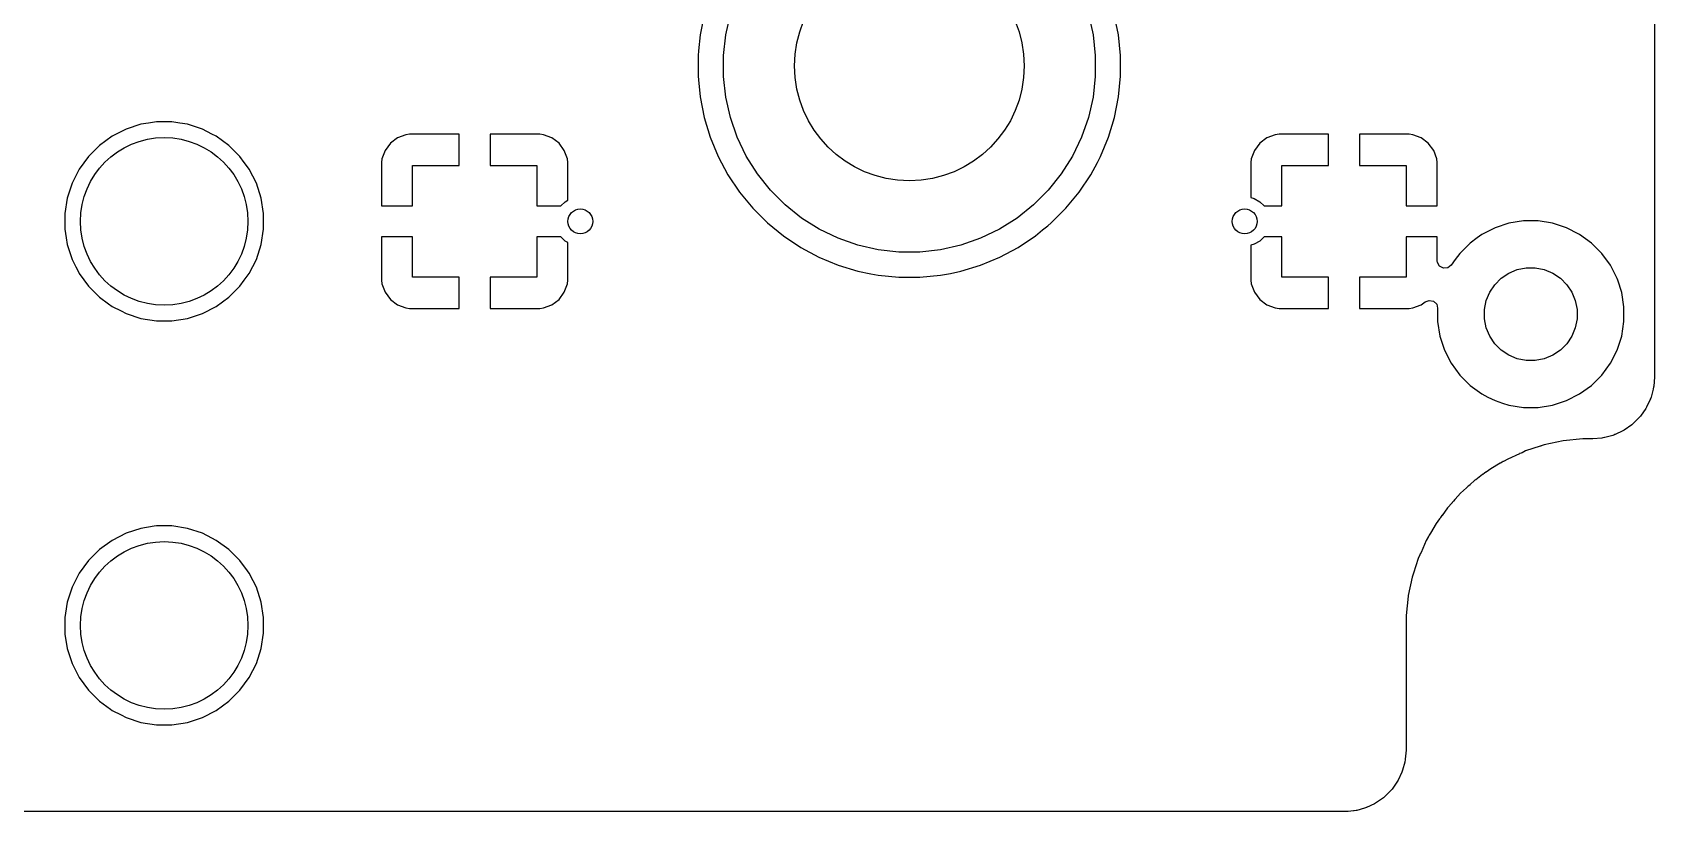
# Model space of a CAD drawing. Extents: x 0.71 to 7.56, y -5.16 to -0.79.
# Drawn here: x 6.531 to 7.559, y -5.157 to -4.664 of the extents above; entities that cross this region are included whole.
import ezdxf

# ---------------------------------------------------------------- set-up
doc = ezdxf.new("R2010")
doc.units = 0
doc.header["$MEASUREMENT"] = 0
doc.layers.add('BLACK', color=7, linetype='CONTINUOUS')

msp = doc.modelspace()

# ---------------------------------------------------------------- linework, layer by layer
at = {"layer": 'BLACK', "linetype": 'CONTINUOUS'}
for p, q in [((7.559, -1.0632), (7.559, -4.8817)), ((6.9566, -4.6525), (6.954, -4.6654)), ((6.9702, -4.6653), (6.9731, -4.6523)), ((7.2001, -4.6523), (7.2031, -4.6653)), ((7.2192, -4.6654), (7.2178, -4.6583)), ((6.954, -4.6654), (6.953, -4.6755)), ((6.954, -4.6654), (6.954, -4.6654)), ((6.9687, -4.6784), (6.9702, -4.6653)), ((7.2031, -4.6653), (7.2045, -4.6784)), ((7.2205, -4.6785), (7.2192, -4.6654)), ((6.953, -4.6755), (6.9527, -4.6785)), ((6.9527, -4.6785), (6.9527, -4.6916)), ((6.9687, -4.6917), (6.9687, -4.6784)), ((7.2045, -4.6784), (7.2045, -4.6917)), ((7.2205, -4.6916), (7.2205, -4.6785)), ((6.9527, -4.6916), (6.953, -4.6938)), ((6.953, -4.6938), (6.954, -4.7047)), ((6.9702, -4.7048), (6.9687, -4.6917)), ((7.2045, -4.6917), (7.2031, -4.7048)), ((7.2192, -4.7047), (7.2205, -4.6916)), ((6.954, -4.7047), (6.954, -4.7047)), ((6.954, -4.7047), (6.9566, -4.7176)), ((6.9731, -4.7177), (6.9702, -4.7048)), ((7.2031, -4.7048), (7.2001, -4.7177)), ((7.2179, -4.7111), (7.2192, -4.7047)), ((6.9566, -4.7176), (6.9566, -4.7176)), ((6.9566, -4.7176), (6.9604, -4.7302)), ((6.9775, -4.7302), (6.9731, -4.7177)), ((7.2001, -4.7177), (7.1957, -4.7302)), ((7.2128, -4.7302), (7.2166, -4.7176)), ((7.2166, -4.7176), (7.2179, -4.7111)), ((7.2166, -4.7176), (7.2166, -4.7176)), ((7.2166, -4.7176), (7.2166, -4.7176)), ((6.5811, -4.7296), (6.5731, -4.7354)), ((6.59, -4.7251), (6.5811, -4.7296)), ((6.5994, -4.722), (6.59, -4.7251)), ((6.6043, -4.7212), (6.5994, -4.722)), ((6.6092, -4.7205), (6.6043, -4.7212)), ((6.6191, -4.7205), (6.6092, -4.7205)), ((6.6241, -4.7212), (6.6191, -4.7205)), ((6.6289, -4.722), (6.6241, -4.7212)), ((6.6384, -4.7251), (6.6289, -4.722)), ((6.6444, -4.7282), (6.6384, -4.7251)), ((6.6472, -4.7296), (6.6444, -4.7282)), ((6.6552, -4.7354), (6.6472, -4.7296)), ((6.6472, -4.7296), (6.6472, -4.7296)), ((6.6472, -4.7296), (6.6472, -4.7296)), ((6.7674, -4.7286), (6.7621, -4.7306)), ((6.7698, -4.7283), (6.7674, -4.7286)), ((6.7674, -4.7286), (6.7674, -4.7286)), ((6.8012, -4.7283), (6.7698, -4.7283)), ((6.8012, -4.748), (6.8012, -4.7283)), ((6.8523, -4.7283), (6.8209, -4.7283)), ((6.8209, -4.7283), (6.8209, -4.748)), ((6.8546, -4.7286), (6.8523, -4.7283)), ((6.8599, -4.7306), (6.8546, -4.7286)), ((6.8546, -4.7286), (6.8546, -4.7286)), ((6.9604, -4.7302), (6.9654, -4.7423)), ((6.9832, -4.7422), (6.9775, -4.7302)), ((7.1957, -4.7302), (7.19, -4.7422)), ((7.2078, -4.7423), (7.2128, -4.7302)), ((7.3186, -4.7286), (7.3133, -4.7306)), ((7.321, -4.7283), (7.3186, -4.7286)), ((7.3186, -4.7286), (7.3186, -4.7286)), ((7.3524, -4.7283), (7.321, -4.7283)), ((7.3524, -4.748), (7.3524, -4.7283)), ((7.4035, -4.7283), (7.372, -4.7283)), ((7.372, -4.7283), (7.372, -4.748)), ((7.4058, -4.7286), (7.4035, -4.7283)), ((7.4111, -4.7306), (7.4058, -4.7286)), ((7.4058, -4.7286), (7.4058, -4.7286)), ((6.5731, -4.7354), (6.5661, -4.7424)), ((6.5731, -4.7354), (6.5731, -4.7354)), ((6.6622, -4.7424), (6.6552, -4.7354)), ((6.6552, -4.7354), (6.6552, -4.7354)), ((6.7542, -4.7385), (6.7522, -4.7438)), ((6.7576, -4.734), (6.7542, -4.7385)), ((6.7542, -4.7385), (6.7542, -4.7385)), ((6.7621, -4.7306), (6.7576, -4.734)), ((6.7576, -4.734), (6.7576, -4.734)), ((6.7621, -4.7306), (6.7621, -4.7306)), ((6.8645, -4.734), (6.8599, -4.7306)), ((6.8599, -4.7306), (6.8599, -4.7306)), ((6.8678, -4.7385), (6.8645, -4.734)), ((6.8645, -4.734), (6.8645, -4.734)), ((6.8698, -4.7438), (6.8678, -4.7385)), ((6.8678, -4.7385), (6.8678, -4.7385)), ((7.3054, -4.7385), (7.3034, -4.7438)), ((7.3088, -4.734), (7.3054, -4.7385)), ((7.3054, -4.7385), (7.3054, -4.7385)), ((7.3133, -4.7306), (7.3088, -4.734)), ((7.3088, -4.734), (7.3088, -4.734)), ((7.3133, -4.7306), (7.3133, -4.7306)), ((7.4156, -4.734), (7.4111, -4.7306)), ((7.4111, -4.7306), (7.4111, -4.7306)), ((7.419, -4.7385), (7.4156, -4.734)), ((7.4156, -4.734), (7.4156, -4.734)), ((7.421, -4.7438), (7.419, -4.7385)), ((7.419, -4.7385), (7.419, -4.7385)), ((6.5603, -4.7504), (6.5558, -4.7593)), ((6.5661, -4.7424), (6.5603, -4.7504)), ((6.5661, -4.7424), (6.5661, -4.7424)), ((6.6649, -4.7461), (6.6622, -4.7424)), ((6.6622, -4.7424), (6.6622, -4.7424)), ((6.6669, -4.7489), (6.6649, -4.7461)), ((6.6681, -4.7504), (6.6669, -4.7489)), ((6.6669, -4.7489), (6.6669, -4.7489)), ((6.6726, -4.7593), (6.6681, -4.7504)), ((6.7522, -4.7438), (6.752, -4.7461)), ((6.752, -4.7461), (6.752, -4.7736)), ((6.7522, -4.7438), (6.7522, -4.7438)), ((6.7717, -4.7736), (6.7717, -4.748)), ((6.7717, -4.748), (6.8012, -4.748)), ((6.8209, -4.748), (6.8504, -4.748)), ((6.8504, -4.748), (6.8504, -4.7736)), ((6.8701, -4.7461), (6.8698, -4.7438)), ((6.8698, -4.7438), (6.8698, -4.7438)), ((6.8701, -4.77), (6.8701, -4.7461)), ((6.8701, -4.7461), (6.8701, -4.7461)), ((6.9654, -4.7423), (6.9654, -4.7423)), ((6.9654, -4.7423), (6.9716, -4.7539)), ((6.9903, -4.7534), (6.9832, -4.7422)), ((7.19, -4.7422), (7.1829, -4.7534)), ((7.2016, -4.7539), (7.2058, -4.7461)), ((7.2058, -4.7461), (7.2078, -4.7423)), ((7.3034, -4.7438), (7.3031, -4.7461)), ((7.3031, -4.7461), (7.3031, -4.7684)), ((7.3034, -4.7438), (7.3034, -4.7438)), ((7.3228, -4.7736), (7.3228, -4.748)), ((7.3228, -4.748), (7.3524, -4.748)), ((7.372, -4.748), (7.4016, -4.748)), ((7.4016, -4.748), (7.4016, -4.7736)), ((7.4213, -4.7461), (7.421, -4.7438)), ((7.421, -4.7438), (7.421, -4.7438)), ((7.4213, -4.7736), (7.4213, -4.7461)), ((7.4213, -4.7461), (7.4213, -4.7461)), ((6.5558, -4.7593), (6.554, -4.7649)), ((6.6756, -4.7687), (6.6726, -4.7593)), ((6.6726, -4.7593), (6.6726, -4.7593)), ((6.6726, -4.7593), (6.6726, -4.7593)), ((6.9716, -4.7539), (6.9716, -4.7539)), ((6.9716, -4.7539), (6.979, -4.7649)), ((6.9985, -4.7637), (6.9903, -4.7534)), ((7.1829, -4.7534), (7.1747, -4.7637)), ((7.1943, -4.7649), (7.2016, -4.7539)), ((6.5527, -4.7687), (6.5512, -4.7785)), ((6.554, -4.7649), (6.5527, -4.7687)), ((6.6772, -4.7785), (6.6756, -4.7687)), ((6.8657, -4.7736), (6.8684, -4.771)), ((6.8684, -4.771), (6.8701, -4.77)), ((6.979, -4.7649), (6.979, -4.7649)), ((6.979, -4.7649), (6.9873, -4.7751)), ((7.0079, -4.7731), (6.9985, -4.7637)), ((7.1747, -4.7637), (7.1653, -4.7731)), ((7.1859, -4.7751), (7.1943, -4.7649)), ((7.3031, -4.7684), (7.3052, -4.7689)), ((7.3052, -4.7689), (7.3088, -4.771)), ((7.3088, -4.771), (7.3115, -4.7736)), ((6.5512, -4.7785), (6.5512, -4.7884)), ((6.6772, -4.7884), (6.6772, -4.7785)), ((6.752, -4.7736), (6.7717, -4.7736)), ((6.8504, -4.7736), (6.8657, -4.7736)), ((6.9873, -4.7751), (6.9966, -4.7844)), ((7.0183, -4.7814), (7.0079, -4.7731)), ((7.0295, -4.7884), (7.0183, -4.7814)), ((7.155, -4.7814), (7.1437, -4.7884)), ((7.1653, -4.7731), (7.155, -4.7814)), ((7.1766, -4.7844), (7.1859, -4.7751)), ((7.3115, -4.7736), (7.3228, -4.7736)), ((7.4016, -4.7736), (7.4213, -4.7736)), ((6.5512, -4.7884), (6.552, -4.7939)), ((6.6756, -4.7982), (6.6772, -4.7884)), ((6.9966, -4.7844), (6.9966, -4.7844)), ((6.9966, -4.7844), (6.9966, -4.7844)), ((6.9966, -4.7844), (7.0068, -4.7927)), ((7.0414, -4.7942), (7.0295, -4.7884)), ((7.1437, -4.7884), (7.1318, -4.7942)), ((7.1665, -4.7927), (7.1711, -4.7889)), ((7.1711, -4.7889), (7.1728, -4.7875)), ((7.1728, -4.7875), (7.1744, -4.7862)), ((7.1744, -4.7862), (7.1766, -4.7844)), ((7.4496, -4.7918), (7.4466, -4.7939)), ((7.4579, -4.7876), (7.4496, -4.7918)), ((7.4667, -4.7847), (7.4579, -4.7876)), ((7.4759, -4.7832), (7.4667, -4.7847)), ((7.4852, -4.7832), (7.4759, -4.7832)), ((7.4759, -4.7832), (7.4759, -4.7832)), ((7.4944, -4.7847), (7.4852, -4.7832)), ((7.4852, -4.7832), (7.4852, -4.7832)), ((7.5032, -4.7876), (7.4944, -4.7847)), ((7.511, -4.7915), (7.5032, -4.7876)), ((7.5115, -4.7918), (7.511, -4.7915)), ((7.519, -4.7972), (7.5115, -4.7918)), ((6.552, -4.7939), (6.5527, -4.7982)), ((6.5527, -4.7982), (6.5558, -4.8077)), ((6.6726, -4.8077), (6.6756, -4.7982)), ((6.7717, -4.7933), (6.752, -4.7933)), ((6.752, -4.7933), (6.752, -4.8208)), ((6.7717, -4.8189), (6.7717, -4.7933)), ((6.8657, -4.7933), (6.8504, -4.7933)), ((6.8504, -4.7933), (6.8504, -4.8189)), ((6.8684, -4.796), (6.8657, -4.7933)), ((6.8701, -4.7969), (6.8684, -4.796)), ((6.8701, -4.8208), (6.8701, -4.7969)), ((7.0068, -4.7927), (7.0177, -4.8)), ((7.0177, -4.8), (7.0177, -4.8)), ((7.0177, -4.8), (7.0177, -4.8)), ((7.0177, -4.8), (7.0293, -4.8062)), ((7.0539, -4.7985), (7.0414, -4.7942)), ((7.0668, -4.8015), (7.0539, -4.7985)), ((7.08, -4.803), (7.0668, -4.8015)), ((7.1064, -4.8015), (7.0932, -4.803)), ((7.1193, -4.7985), (7.1064, -4.8015)), ((7.1318, -4.7942), (7.1193, -4.7985)), ((7.1439, -4.8062), (7.1555, -4.8)), ((7.1555, -4.8), (7.1665, -4.7927)), ((7.3052, -4.798), (7.3031, -4.7986)), ((7.3031, -4.7986), (7.3031, -4.8208)), ((7.3088, -4.796), (7.3052, -4.798)), ((7.3115, -4.7933), (7.3088, -4.796)), ((7.3228, -4.7933), (7.3115, -4.7933)), ((7.3228, -4.8189), (7.3228, -4.7933)), ((7.4213, -4.7933), (7.4016, -4.7933)), ((7.4016, -4.7933), (7.4016, -4.8189)), ((7.4213, -4.8084), (7.4213, -4.7933)), ((7.4421, -4.7972), (7.4355, -4.8038)), ((7.4466, -4.7939), (7.4421, -4.7972)), ((7.4421, -4.7972), (7.4421, -4.7972)), ((7.4421, -4.7972), (7.4421, -4.7972)), ((7.5256, -4.8038), (7.519, -4.7972)), ((6.5558, -4.8077), (6.5581, -4.8122)), ((6.5581, -4.8122), (6.5596, -4.8151)), ((6.6681, -4.8165), (6.6726, -4.8077)), ((7.0293, -4.8062), (7.0293, -4.8062)), ((7.0293, -4.8062), (7.0293, -4.8062)), ((7.0293, -4.8062), (7.0415, -4.8112)), ((7.0415, -4.8112), (7.054, -4.8151)), ((7.0932, -4.803), (7.08, -4.803)), ((7.1192, -4.8151), (7.1318, -4.8112)), ((7.1318, -4.8112), (7.1439, -4.8062)), ((7.4214, -4.8095), (7.4213, -4.8084)), ((7.4227, -4.8119), (7.4214, -4.8095)), ((7.4252, -4.8131), (7.4227, -4.8119)), ((7.4301, -4.8112), (7.4279, -4.8129)), ((7.4327, -4.8077), (7.4301, -4.8112)), ((7.4355, -4.8038), (7.4327, -4.8077)), ((7.4355, -4.8038), (7.4355, -4.8038)), ((7.4355, -4.8038), (7.4355, -4.8038)), ((7.5311, -4.8113), (7.5256, -4.8038)), ((7.533, -4.8151), (7.5311, -4.8113)), ((6.5596, -4.8151), (6.5603, -4.8165)), ((6.5603, -4.8165), (6.5661, -4.8245)), ((6.6622, -4.8245), (6.6649, -4.8208)), ((6.6649, -4.8208), (6.6681, -4.8165)), ((6.752, -4.8208), (6.7522, -4.8231)), ((6.8012, -4.8189), (6.7717, -4.8189)), ((6.8012, -4.8386), (6.8012, -4.8189)), ((6.8504, -4.8189), (6.8209, -4.8189)), ((6.8209, -4.8189), (6.8209, -4.8386)), ((6.8698, -4.8231), (6.8701, -4.8208)), ((6.8701, -4.8208), (6.8701, -4.8208)), ((7.054, -4.8151), (7.054, -4.8151)), ((7.054, -4.8151), (7.054, -4.8151)), ((7.054, -4.8151), (7.054, -4.8151)), ((7.054, -4.8151), (7.0621, -4.8167)), ((7.0621, -4.8167), (7.0669, -4.8176)), ((7.0669, -4.8176), (7.08, -4.8189)), ((7.08, -4.8189), (7.08, -4.8189)), ((7.08, -4.8189), (7.0932, -4.8189)), ((7.0932, -4.8189), (7.1063, -4.8176)), ((7.0932, -4.8189), (7.0932, -4.8189)), ((7.1063, -4.8176), (7.1127, -4.8164)), ((7.1127, -4.8164), (7.1192, -4.8151)), ((7.1192, -4.8151), (7.1192, -4.8151)), ((7.1192, -4.8151), (7.1192, -4.8151)), ((7.1192, -4.8151), (7.1192, -4.8151)), ((7.3031, -4.8208), (7.3034, -4.8231)), ((7.3524, -4.8189), (7.3228, -4.8189)), ((7.3524, -4.8386), (7.3524, -4.8189)), ((7.4016, -4.8189), (7.372, -4.8189)), ((7.372, -4.8189), (7.372, -4.8386)), ((7.4279, -4.8129), (7.4252, -4.8131)), ((7.4577, -4.8236), (7.4618, -4.8195)), ((7.4618, -4.8195), (7.4666, -4.8163)), ((7.4666, -4.8163), (7.472, -4.814)), ((7.472, -4.814), (7.4776, -4.8129)), ((7.4776, -4.8129), (7.4834, -4.8129)), ((7.4834, -4.8129), (7.4891, -4.814)), ((7.4891, -4.814), (7.4945, -4.8163)), ((7.4945, -4.8163), (7.4993, -4.8195)), ((7.4993, -4.8195), (7.5034, -4.8236)), ((7.5353, -4.8196), (7.533, -4.8151)), ((7.5357, -4.8208), (7.5353, -4.8196)), ((7.5353, -4.8196), (7.5353, -4.8196)), ((7.5353, -4.8196), (7.5353, -4.8196)), ((7.5382, -4.8285), (7.5357, -4.8208)), ((6.5661, -4.8245), (6.5661, -4.8245)), ((6.5661, -4.8245), (6.5731, -4.8315)), ((6.5731, -4.8315), (6.5731, -4.8315)), ((6.5731, -4.8315), (6.5788, -4.8357)), ((6.6472, -4.8374), (6.6552, -4.8315)), ((6.6552, -4.8315), (6.6622, -4.8245)), ((6.7522, -4.8231), (6.7522, -4.8231)), ((6.7522, -4.8231), (6.7542, -4.8284)), ((6.7542, -4.8284), (6.7542, -4.8284)), ((6.7542, -4.8284), (6.7576, -4.833)), ((6.7576, -4.833), (6.7576, -4.833)), ((6.7576, -4.833), (6.7621, -4.8364)), ((6.8599, -4.8364), (6.8645, -4.833)), ((6.8645, -4.833), (6.8678, -4.8284)), ((6.8645, -4.833), (6.8645, -4.833)), ((6.8678, -4.8284), (6.8698, -4.8231)), ((6.8678, -4.8284), (6.8678, -4.8284)), ((6.8698, -4.8231), (6.8698, -4.8231)), ((7.3034, -4.8231), (7.3034, -4.8231)), ((7.3034, -4.8231), (7.3054, -4.8284)), ((7.3054, -4.8284), (7.3054, -4.8284)), ((7.3054, -4.8284), (7.3088, -4.833)), ((7.3088, -4.833), (7.3088, -4.833)), ((7.3088, -4.833), (7.3133, -4.8364)), ((7.4523, -4.8337), (7.4545, -4.8284)), ((7.4545, -4.8284), (7.4577, -4.8236)), ((7.5034, -4.8236), (7.5066, -4.8284)), ((7.5066, -4.8284), (7.5088, -4.8337)), ((7.5396, -4.8376), (7.5382, -4.8285)), ((6.5788, -4.8357), (6.5811, -4.8374)), ((6.5811, -4.8374), (6.5868, -4.8402)), ((6.5868, -4.8402), (6.59, -4.8419)), ((6.59, -4.8419), (6.59, -4.8419)), ((6.59, -4.8419), (6.59, -4.8419)), ((6.59, -4.8419), (6.5994, -4.8449)), ((6.6289, -4.8449), (6.6384, -4.8419)), ((6.6384, -4.8419), (6.6472, -4.8374)), ((6.7621, -4.8364), (6.7621, -4.8364)), ((6.7621, -4.8364), (6.7674, -4.8383)), ((6.7674, -4.8383), (6.7674, -4.8383)), ((6.7674, -4.8383), (6.7698, -4.8386)), ((6.7698, -4.8386), (6.7698, -4.8386)), ((6.7698, -4.8386), (6.8012, -4.8386)), ((6.8209, -4.8386), (6.8523, -4.8386)), ((6.8523, -4.8386), (6.8546, -4.8383)), ((6.8523, -4.8386), (6.8523, -4.8386)), ((6.8546, -4.8383), (6.8599, -4.8364)), ((6.8546, -4.8383), (6.8546, -4.8383)), ((6.8599, -4.8364), (6.8599, -4.8364)), ((7.3133, -4.8364), (7.3133, -4.8364)), ((7.3133, -4.8364), (7.3186, -4.8383)), ((7.3186, -4.8383), (7.3186, -4.8383)), ((7.3186, -4.8383), (7.321, -4.8386)), ((7.321, -4.8386), (7.321, -4.8386)), ((7.321, -4.8386), (7.3524, -4.8386)), ((7.372, -4.8386), (7.4035, -4.8386)), ((7.4035, -4.8386), (7.4058, -4.8383)), ((7.4035, -4.8386), (7.4035, -4.8386)), ((7.4058, -4.8383), (7.4111, -4.8364)), ((7.4058, -4.8383), (7.4058, -4.8383)), ((7.4111, -4.8364), (7.4137, -4.8344)), ((7.4111, -4.8364), (7.4111, -4.8364)), ((7.4137, -4.8344), (7.4162, -4.8335)), ((7.4162, -4.8335), (7.4189, -4.8341)), ((7.4189, -4.8341), (7.4209, -4.836)), ((7.4209, -4.836), (7.4215, -4.8384)), ((7.4215, -4.8384), (7.4215, -4.8469)), ((7.4512, -4.8394), (7.4523, -4.8337)), ((7.4512, -4.8452), (7.4512, -4.8394)), ((7.5088, -4.8337), (7.5099, -4.8394)), ((7.5099, -4.8394), (7.5099, -4.8452)), ((7.5396, -4.8469), (7.5396, -4.8376)), ((6.5994, -4.8449), (6.6092, -4.8465)), ((6.6092, -4.8465), (6.6092, -4.8465)), ((6.6092, -4.8465), (6.6191, -4.8465)), ((6.6191, -4.8465), (6.6289, -4.8449)), ((6.6191, -4.8465), (6.6191, -4.8465)), ((7.4215, -4.8469), (7.4229, -4.8561)), ((7.4523, -4.8509), (7.4512, -4.8452)), ((7.4545, -4.8562), (7.4523, -4.8509)), ((7.5088, -4.8509), (7.5066, -4.8562)), ((7.5099, -4.8452), (7.5088, -4.8509)), ((7.5382, -4.8561), (7.5396, -4.8469)), ((7.4229, -4.8561), (7.4258, -4.865)), ((7.4577, -4.861), (7.4545, -4.8562)), ((7.4618, -4.8651), (7.4577, -4.861)), ((7.5034, -4.861), (7.4993, -4.8651)), ((7.5066, -4.8562), (7.5034, -4.861)), ((7.5353, -4.865), (7.5382, -4.8561)), ((7.4258, -4.865), (7.43, -4.8733)), ((7.43, -4.8733), (7.4355, -4.8808)), ((7.4666, -4.8683), (7.4618, -4.8651)), ((7.472, -4.8706), (7.4666, -4.8683)), ((7.4776, -4.8717), (7.472, -4.8706)), ((7.4834, -4.8717), (7.4776, -4.8717)), ((7.4891, -4.8706), (7.4834, -4.8717)), ((7.4945, -4.8683), (7.4891, -4.8706)), ((7.4993, -4.8651), (7.4945, -4.8683)), ((7.5256, -4.8808), (7.5311, -4.8733)), ((7.5311, -4.8733), (7.5353, -4.865)), ((7.4355, -4.8808), (7.4421, -4.8874)), ((7.519, -4.8874), (7.5256, -4.8808)), ((7.559, -4.8821), (7.5585, -4.8879)), ((7.559, -4.8817), (7.559, -4.8821)), ((7.4421, -4.8874), (7.4496, -4.8928)), ((7.4496, -4.8928), (7.4534, -4.8948)), ((7.4534, -4.8948), (7.4579, -4.897)), ((7.5032, -4.897), (7.5115, -4.8928)), ((7.5115, -4.8928), (7.519, -4.8874)), ((7.5568, -4.8948), (7.5566, -4.8954)), ((7.5581, -4.8898), (7.5568, -4.8948)), ((7.5582, -4.8895), (7.5581, -4.8898)), ((7.5584, -4.8884), (7.5582, -4.8895)), ((7.5585, -4.8879), (7.5584, -4.8884)), ((7.4579, -4.897), (7.4579, -4.897)), ((7.4579, -4.897), (7.4579, -4.897)), ((7.4579, -4.897), (7.4626, -4.8986)), ((7.4626, -4.8986), (7.4667, -4.8999)), ((7.4667, -4.8999), (7.4759, -4.9014)), ((7.4759, -4.9014), (7.4759, -4.9014)), ((7.4759, -4.9014), (7.4852, -4.9014)), ((7.4852, -4.9014), (7.4944, -4.8999)), ((7.4944, -4.8999), (7.5032, -4.897)), ((7.5535, -4.9019), (7.5501, -4.9068)), ((7.5539, -4.9012), (7.5535, -4.9019)), ((7.5563, -4.8962), (7.5539, -4.9012)), ((7.5566, -4.8954), (7.5563, -4.896)), ((7.5563, -4.896), (7.5563, -4.8962)), ((7.5446, -4.9123), (7.5397, -4.9157)), ((7.5453, -4.9117), (7.5446, -4.9123)), ((7.5495, -4.9075), (7.5453, -4.9117)), ((7.5501, -4.9068), (7.5495, -4.9075)), ((7.4866, -4.9259), (7.4773, -4.9289)), ((7.4867, -4.9259), (7.4866, -4.9259)), ((7.4866, -4.9259), (7.4866, -4.9259)), ((7.487, -4.9258), (7.4867, -4.9259)), ((7.4872, -4.9257), (7.487, -4.9258)), ((7.487, -4.9258), (7.487, -4.9258)), ((7.4891, -4.9251), (7.4872, -4.9257)), ((7.5012, -4.9225), (7.4891, -4.9251)), ((7.4891, -4.9251), (7.4891, -4.9251)), ((7.5135, -4.9212), (7.5012, -4.9225)), ((7.5012, -4.9225), (7.5012, -4.9225)), ((7.5012, -4.9225), (7.5012, -4.9225)), ((7.5195, -4.9212), (7.5135, -4.9212)), ((7.5199, -4.9212), (7.5195, -4.9212)), ((7.5257, -4.9207), (7.5199, -4.9212)), ((7.5262, -4.9206), (7.5257, -4.9207)), ((7.5273, -4.9204), (7.5262, -4.9206)), ((7.5276, -4.9203), (7.5273, -4.9204)), ((7.5326, -4.919), (7.5276, -4.9203)), ((7.5332, -4.9188), (7.5326, -4.919)), ((7.5338, -4.9185), (7.5332, -4.9188)), ((7.534, -4.9185), (7.5338, -4.9185)), ((7.539, -4.9161), (7.534, -4.9185)), ((7.5397, -4.9157), (7.539, -4.9161)), ((7.4625, -4.9359), (7.4613, -4.9367)), ((7.4631, -4.9356), (7.4625, -4.9359)), ((7.4633, -4.9355), (7.4631, -4.9356)), ((7.466, -4.934), (7.4633, -4.9355)), ((7.4633, -4.9355), (7.4633, -4.9355)), ((7.4734, -4.9307), (7.466, -4.934)), ((7.466, -4.934), (7.466, -4.934)), ((7.4735, -4.9306), (7.4734, -4.9307)), ((7.4734, -4.9307), (7.4734, -4.9307)), ((7.4745, -4.9302), (7.4735, -4.9306)), ((7.4748, -4.93), (7.4745, -4.9302)), ((7.475, -4.93), (7.4748, -4.93)), ((7.4773, -4.9289), (7.475, -4.93)), ((7.4773, -4.9289), (7.4773, -4.9289)), ((7.45, -4.9439), (7.4458, -4.9471)), ((7.4501, -4.9439), (7.45, -4.9439)), ((7.45, -4.9439), (7.45, -4.9439)), ((7.4513, -4.943), (7.4501, -4.9439)), ((7.4521, -4.9424), (7.4513, -4.943)), ((7.4522, -4.9424), (7.4521, -4.9424)), ((7.4553, -4.9402), (7.4522, -4.9424)), ((7.4612, -4.9367), (7.4553, -4.9402)), ((7.4613, -4.9367), (7.4612, -4.9367)), ((7.4612, -4.9367), (7.4612, -4.9367)), ((7.436, -4.9557), (7.4326, -4.9595)), ((7.4398, -4.9523), (7.436, -4.9557)), ((7.4399, -4.9522), (7.4398, -4.9523)), ((7.4398, -4.9523), (7.4398, -4.9523)), ((7.4409, -4.9512), (7.4399, -4.9522)), ((7.4419, -4.9505), (7.4409, -4.9512)), ((7.442, -4.9504), (7.4419, -4.9505)), ((7.4452, -4.9474), (7.442, -4.9504)), ((7.442, -4.9504), (7.442, -4.9504)), ((7.4458, -4.9471), (7.4452, -4.9474)), ((7.4452, -4.9474), (7.4452, -4.9474)), ((7.4278, -4.9649), (7.4243, -4.9697)), ((7.4307, -4.9617), (7.4278, -4.9649)), ((7.4308, -4.9616), (7.4307, -4.9617)), ((7.4307, -4.9617), (7.4307, -4.9617)), ((7.4315, -4.9606), (7.4308, -4.9616)), ((7.4325, -4.9596), (7.4315, -4.9606)), ((7.4326, -4.9595), (7.4325, -4.9596)), ((7.4326, -4.9595), (7.4326, -4.9595)), ((6.6079, -4.9766), (6.5994, -4.9779)), ((6.6092, -4.9764), (6.6079, -4.9766)), ((6.6191, -4.9764), (6.6092, -4.9764)), ((6.6289, -4.9779), (6.6191, -4.9764)), ((7.4205, -4.9749), (7.417, -4.9809)), ((7.4227, -4.9719), (7.4205, -4.9749)), ((7.4228, -4.9718), (7.4227, -4.9719)), ((7.4227, -4.9719), (7.4227, -4.9719)), ((7.4233, -4.971), (7.4228, -4.9718)), ((7.4242, -4.9698), (7.4233, -4.971)), ((7.4243, -4.9697), (7.4242, -4.9698)), ((7.4243, -4.9697), (7.4243, -4.9697)), ((6.5811, -4.9855), (6.5731, -4.9913)), ((6.59, -4.981), (6.5811, -4.9855)), ((6.5994, -4.9779), (6.59, -4.981)), ((6.6384, -4.981), (6.6289, -4.9779)), ((6.6444, -4.9841), (6.6384, -4.981)), ((6.6472, -4.9855), (6.6444, -4.9841)), ((6.6552, -4.9913), (6.6472, -4.9855)), ((6.6472, -4.9855), (6.6472, -4.9855)), ((6.6472, -4.9855), (6.6472, -4.9855)), ((7.4143, -4.9857), (7.411, -4.9931)), ((7.4158, -4.983), (7.4143, -4.9857)), ((7.4143, -4.9857), (7.4143, -4.9857)), ((7.4159, -4.9828), (7.4158, -4.983)), ((7.4158, -4.983), (7.4158, -4.983)), ((7.4162, -4.9822), (7.4159, -4.9828)), ((7.417, -4.981), (7.4162, -4.9822)), ((7.417, -4.9809), (7.417, -4.981)), ((6.5731, -4.9913), (6.5661, -4.9983)), ((6.5731, -4.9913), (6.5731, -4.9913)), ((6.6622, -4.9983), (6.6552, -4.9913)), ((6.6552, -4.9913), (6.6552, -4.9913)), ((7.4092, -4.997), (7.4062, -5.0063)), ((7.4103, -4.9947), (7.4092, -4.997)), ((7.4092, -4.997), (7.4092, -4.997)), ((7.4105, -4.9941), (7.4103, -4.9945)), ((7.4103, -4.9945), (7.4103, -4.9947)), ((7.4103, -4.9947), (7.4103, -4.9947)), ((7.411, -4.9931), (7.4105, -4.9941)), ((7.411, -4.9931), (7.411, -4.9931)), ((7.411, -4.9931), (7.411, -4.9931)), ((6.5603, -5.0063), (6.5558, -5.0152)), ((6.5661, -4.9983), (6.5603, -5.0063)), ((6.5661, -4.9983), (6.5661, -4.9983)), ((6.6669, -5.0048), (6.6622, -4.9983)), ((6.6622, -4.9983), (6.6622, -4.9983)), ((6.6681, -5.0063), (6.6669, -5.0048)), ((6.6705, -5.0111), (6.6681, -5.0063)), ((7.406, -5.0069), (7.4054, -5.0088)), ((7.4061, -5.0067), (7.406, -5.0069)), ((7.406, -5.0069), (7.406, -5.0069)), ((7.4062, -5.0064), (7.4061, -5.0066)), ((7.4061, -5.0066), (7.4061, -5.0067)), ((7.4062, -5.0063), (7.4062, -5.0063)), ((7.4062, -5.0063), (7.4062, -5.0064)), ((6.5558, -5.0152), (6.5527, -5.0246)), ((6.6726, -5.0152), (6.6705, -5.0111)), ((6.6756, -5.0246), (6.6726, -5.0152)), ((6.6726, -5.0152), (6.6726, -5.0152)), ((6.6726, -5.0152), (6.6726, -5.0152)), ((7.4054, -5.0088), (7.4029, -5.0204)), ((7.4054, -5.0088), (7.4054, -5.0088)), ((6.5527, -5.0246), (6.5516, -5.0317)), ((6.6772, -5.0344), (6.6756, -5.0246)), ((7.4028, -5.0209), (7.4016, -5.0331)), ((7.4029, -5.0204), (7.4028, -5.0209)), ((6.5516, -5.0317), (6.5512, -5.0344)), ((6.5512, -5.0344), (6.5512, -5.0443)), ((6.6772, -5.0443), (6.6772, -5.0344)), ((7.4016, -5.0331), (7.4016, -5.0332)), ((7.4016, -5.0332), (7.4016, -5.1179)), ((6.5512, -5.0443), (6.5512, -5.0449)), ((6.5512, -5.0449), (6.5527, -5.0541)), ((6.6756, -5.0541), (6.6772, -5.0443)), ((6.5527, -5.0541), (6.5558, -5.0636)), ((6.6726, -5.0636), (6.6756, -5.0541)), ((6.5558, -5.0636), (6.5603, -5.0724)), ((6.6681, -5.0724), (6.6726, -5.0636)), ((6.5603, -5.0724), (6.5661, -5.0804)), ((6.6622, -5.0804), (6.6681, -5.0724)), ((6.5661, -5.0804), (6.5661, -5.0804)), ((6.5661, -5.0804), (6.5731, -5.0874)), ((6.5731, -5.0874), (6.5731, -5.0874)), ((6.5731, -5.0874), (6.5801, -5.0925)), ((6.6472, -5.0933), (6.6552, -5.0874)), ((6.6552, -5.0874), (6.6622, -5.0804)), ((6.5801, -5.0925), (6.5811, -5.0933)), ((6.5811, -5.0933), (6.5868, -5.0961)), ((6.5868, -5.0961), (6.59, -5.0978)), ((6.59, -5.0978), (6.59, -5.0978)), ((6.59, -5.0978), (6.59, -5.0978)), ((6.59, -5.0978), (6.5994, -5.1008)), ((6.6289, -5.1008), (6.6384, -5.0978)), ((6.6384, -5.0978), (6.6472, -5.0933)), ((6.5994, -5.1008), (6.6092, -5.1024)), ((6.6092, -5.1024), (6.6092, -5.1024)), ((6.6092, -5.1024), (6.6191, -5.1024)), ((6.6191, -5.1024), (6.6289, -5.1008)), ((6.6191, -5.1024), (6.6191, -5.1024)), ((7.4015, -5.1183), (7.401, -5.1241)), ((7.4016, -5.1179), (7.4015, -5.1183)), ((7.3991, -5.1316), (7.3989, -5.1323)), ((7.3993, -5.131), (7.3991, -5.1316)), ((7.4007, -5.1261), (7.3993, -5.131)), ((7.401, -5.1246), (7.4007, -5.1258)), ((7.4007, -5.1258), (7.4007, -5.1261)), ((7.401, -5.1241), (7.401, -5.1246)), ((7.396, -5.1381), (7.3926, -5.1431)), ((7.3965, -5.1374), (7.396, -5.1381)), ((7.3988, -5.1324), (7.3965, -5.1374)), ((7.3989, -5.1323), (7.3988, -5.1324)), ((7.3822, -5.1519), (7.3815, -5.1524)), ((7.3871, -5.1485), (7.3822, -5.1519)), ((7.3878, -5.148), (7.3871, -5.1485)), ((7.392, -5.1437), (7.3878, -5.148)), ((7.3926, -5.1431), (7.392, -5.1437)), ((7.3643, -5.1573), (4.3356, -5.1573)), ((7.3647, -5.1572), (7.3643, -5.1573)), ((7.3682, -5.1569), (7.3647, -5.1572)), ((7.3687, -5.1569), (7.3682, -5.1569)), ((7.3699, -5.1566), (7.3687, -5.1569)), ((7.3702, -5.1566), (7.3699, -5.1566)), ((7.3751, -5.1552), (7.3702, -5.1566)), ((7.3757, -5.155), (7.3751, -5.1552)), ((7.3763, -5.1548), (7.3757, -5.155)), ((7.3765, -5.1547), (7.3763, -5.1548)), ((7.3815, -5.1524), (7.3765, -5.1547))]:
    msp.add_line(p, q, dxfattribs=at)
at = {"layer": 'BLACK'}
for centre, radius in [((7.0866, -4.685), 0.0728), ((6.6142, -4.7835), 0.0531), ((6.878, -4.7835), 0.00787), ((7.2992, -4.7835), 0.00787), ((6.6142, -5.0394), 0.0531)]:
    msp.add_circle(centre, radius, dxfattribs=at)

doc.saveas('drawing.dxf')
